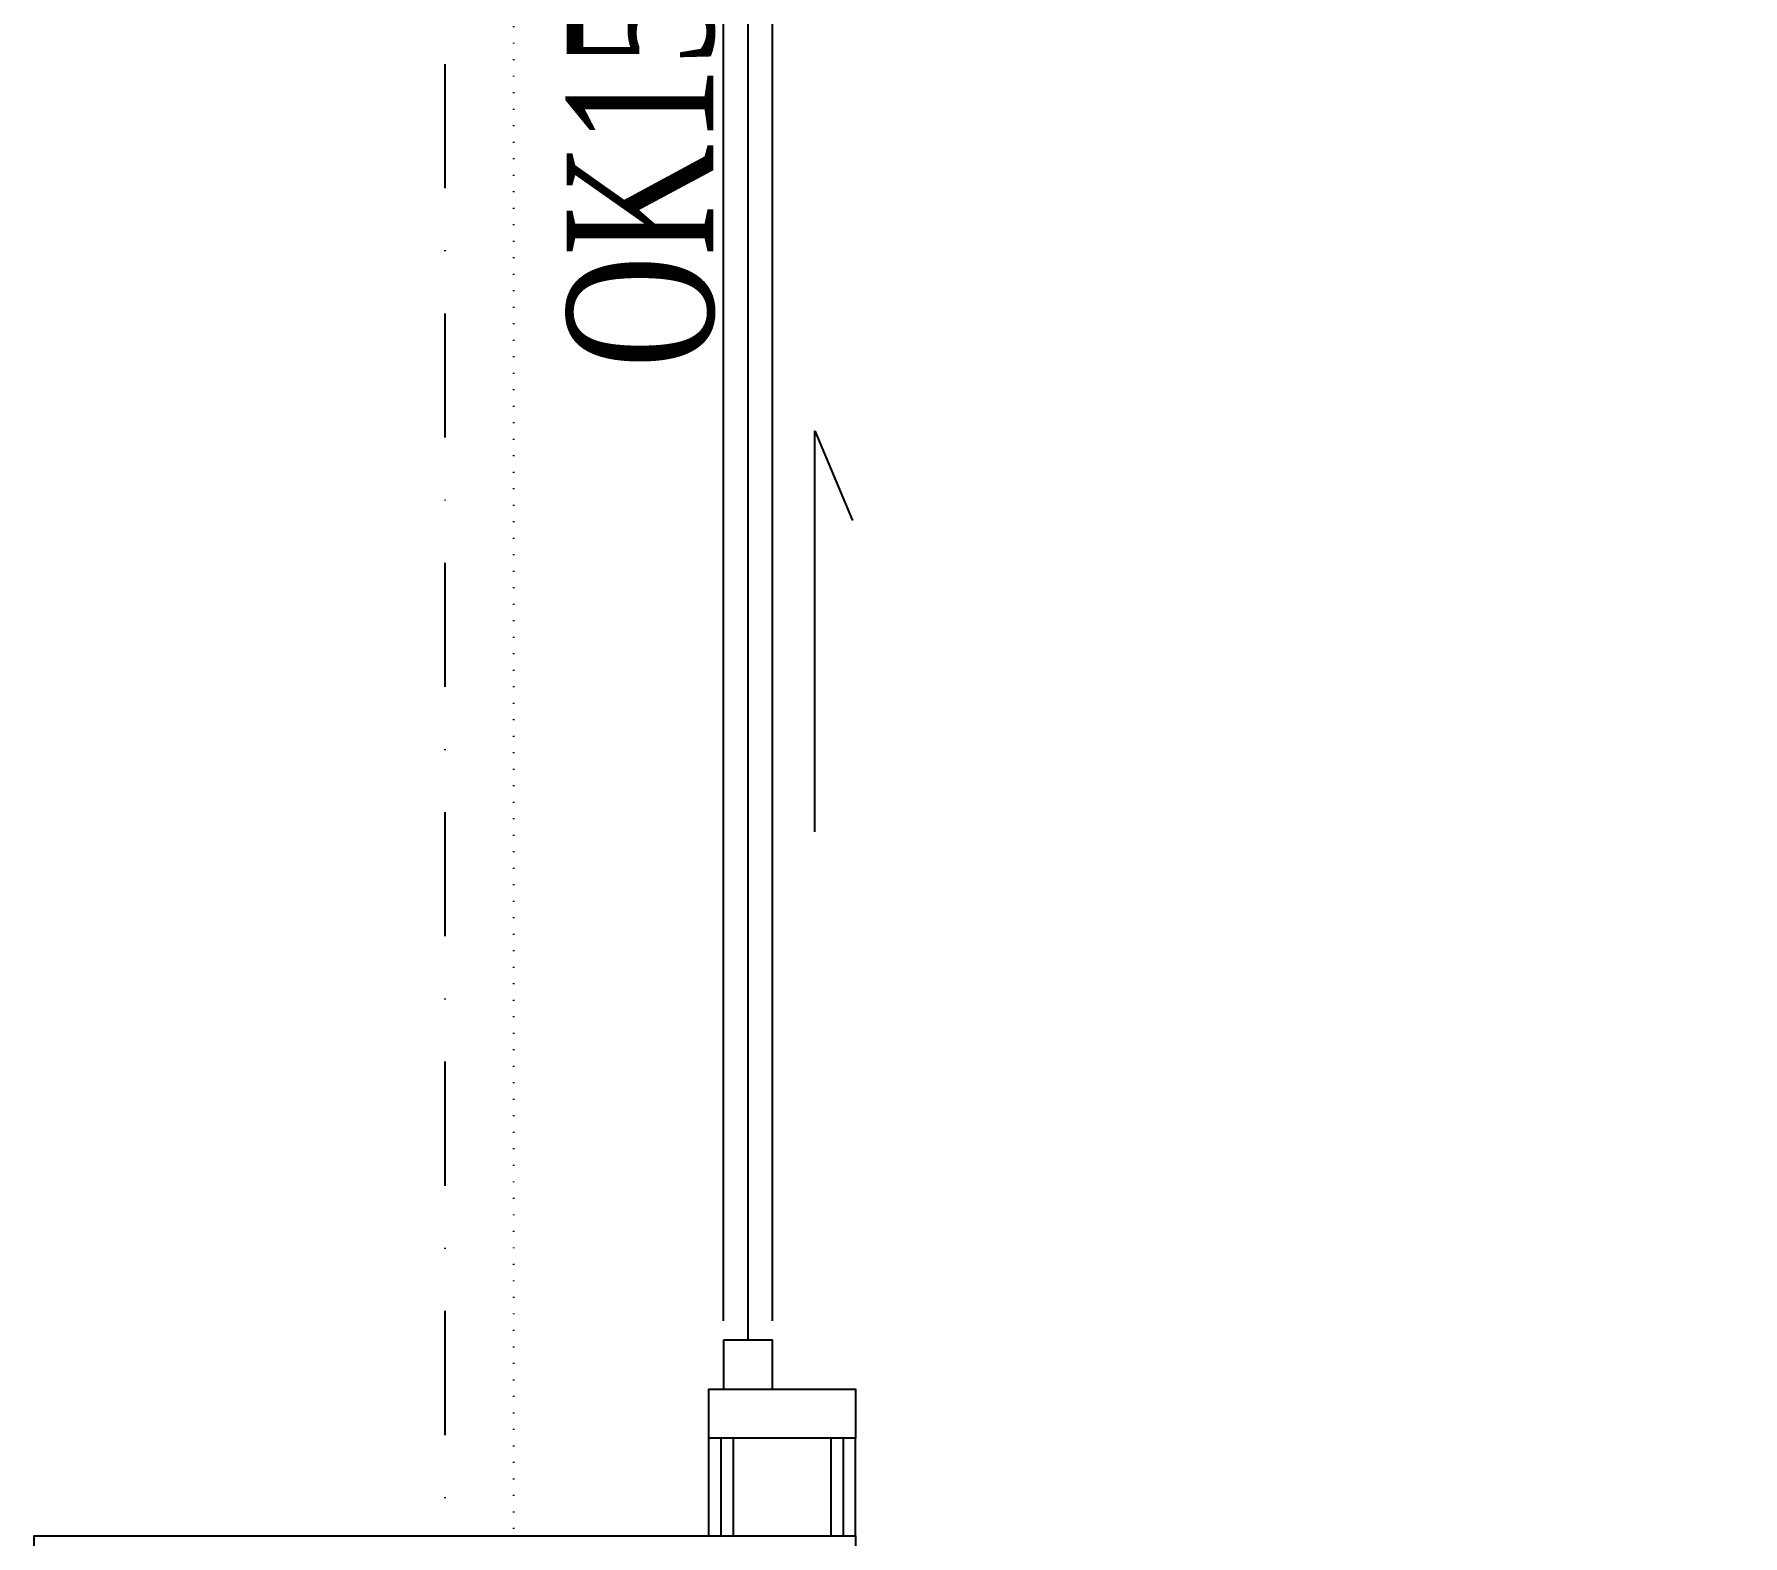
# Model space of a CAD drawing. Header units: inches. Extents: x -772 to 6765, y -813 to 4093.
# Drawn here: x 5058 to 5232.7, y 42 to 195.6 of the extents above; entities that cross this region are included whole.
import ezdxf
from ezdxf.enums import TextEntityAlignment as Align

# ---------------------------------------------------------------- set-up
doc = ezdxf.new("R2010")
doc.units = ezdxf.units.IN
doc.header["$MEASUREMENT"] = 0
doc.set_wipeout_variables(frame=1)
doc.linetypes.add('DASHDOT', pattern=[25.4, 12.7, -6.35, 0, -6.35])
doc.linetypes.add('DOT2', pattern=[3.175, 0, -3.175])
for name, color, linetype in [('FHM_BEYAZ ALÇIPAN', 7, 'Continuous'), ('FHM_WAL_Siva', 30, 'Continuous'), ('H_GAP_Cam', 153, 'Continuous'), ('H_GAP_Kapi_', 120, 'Continuous'), ('H_GAP_PozKapi', 9, 'Continuous'), ('H_GAP_WipeoutKapi', 255, 'DOT2'), ('H_STR_Aks', 250, 'DASHDOT')]:
    doc.layers.add(name, color=color, linetype=linetype)
doc.styles.add('HG_POZ', font='times.ttf')

# ---------------------------------------------------------------- blocks, each defined once
blk = doc.blocks.new('*U44')
at = {"layer": 'H_GAP_PozKapi', "color": 132, "style": 'HG_POZ', "width": 0.7}
blk.add_attdef('KAPIPOZ', text='', height=15, dxfattribs=at).set_placement((156.79, -22.06), align=Align.MIDDLE)
at = {"ltscale": 50}
blk.add_wipeout([(0, 3.5), (320, 3.5), (320, -18.5), (0, -18.5)], dxfattribs=at).dxf.layer = 'H_GAP_WipeoutKapi'
for points in [[(0, -15), (5, -15), (5, 0), (0, 0)], [(10, -13.5), (5, -13.5), (5, -8.5), (10, -8.5)]]:
    blk.add_lwpolyline(points, close=True)
at = {"layer": 'H_GAP_Cam'}
for p, q in [((103, -4.16), (93.83, -0.33)), ((62, -4.16), (103, -4.16)), ((12, -8.5), (153, -8.5)), ((10, -11), (155, -11)), ((12, -13.5), (153, -13.5))]:
    blk.add_line(p, q, dxfattribs=at)
at = {"layer": 'H_GAP_Kapi_', "linetype": 'DOT2', "ltscale": 0.5}
blk.add_lwpolyline([(330, -15), (330, -35), (-10, -35), (-10, -15)], dxfattribs=at)

msp = doc.modelspace()

# ---------------------------------------------------------------- linework, layer by layer
at = {"layer": 'FHM_BEYAZ ALÇIPAN'}
for points in [[(5127, 42), (5127, 808)], [(5128.25, 42), (5128.25, 808)], [(5129.5, 42), (5129.5, 808)], [(5139.5, 42), (5139.5, 808)], [(5140.75, 42), (5140.75, 808)], [(5142, 42), (5142, 808)]]:
    msp.add_lwpolyline(points, dxfattribs=at)
at = {"layer": 'FHM_WAL_Siva'}
msp.add_lwpolyline([(5058, -40), (5058, 42), (5142, 42), (5142, -18), (5908, -18), (5908, 42), (5990, 42)], dxfattribs=at)
at = {"layer": 'H_STR_Aks'}
msp.add_line((5100, 4043.005), (5100, -712.77), dxfattribs=at)

# ---------------------------------------------------------------- next in the draw order: block references
at = {"layer": 'H_GAP_Kapi_'}
ref = msp.add_blockref('*U44', (5142, 52), dxfattribs=dict(at, xscale=-1, rotation=270))
ref.add_attrib('KAPIPOZ', 'OK15 320/220', dxfattribs={"layer": 'H_GAP_PozKapi', "color": 132, "height": 15, "rotation": 450, "style": 'HG_POZ', "width": 0.7}).set_placement((5119.942, 208.794), align=Align.MIDDLE)

doc.saveas('drawing.dxf')
